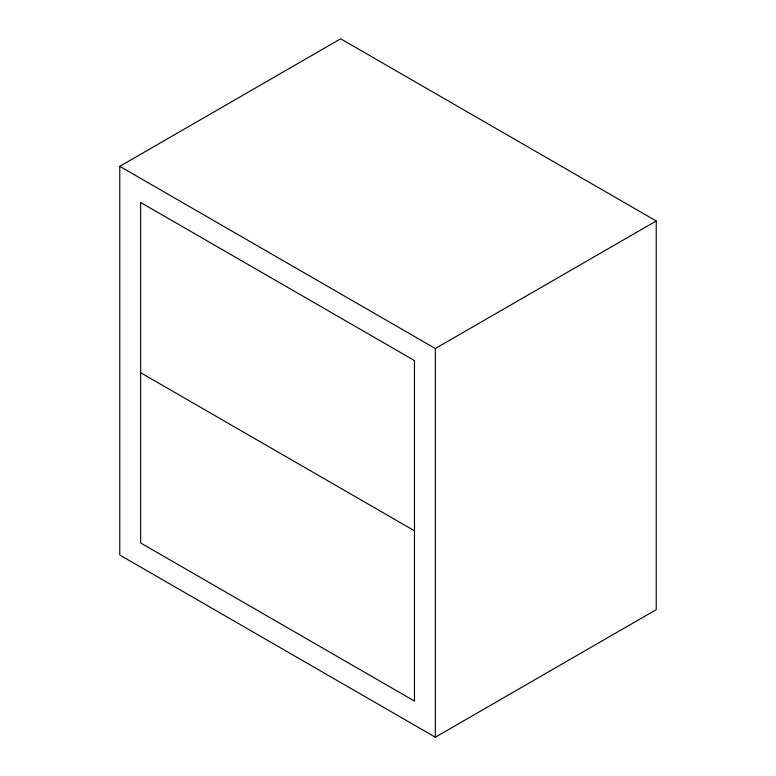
<?xml version="1.0" encoding="UTF-8"?>
<svg xmlns="http://www.w3.org/2000/svg" width="776" height="776" viewBox="0 0 776 776"><rect width="100%" height="100%" fill="white"/><g stroke="black" fill="none" stroke-linecap="round" stroke-linejoin="round"><path stroke-width="1.16" d="M119.766 166.336L340.664 38.8L656.234 220.985L656.234 609.664L435.336 737.2L119.766 555.015L119.766 166.336L435.336 348.521L656.234 220.985M140.64 372.722L414.471 530.813M435.336 348.521L435.336 737.2M414.471 360.568L140.64 202.478L140.64 542.957L414.471 701.058L414.471 360.568"/></g></svg>
